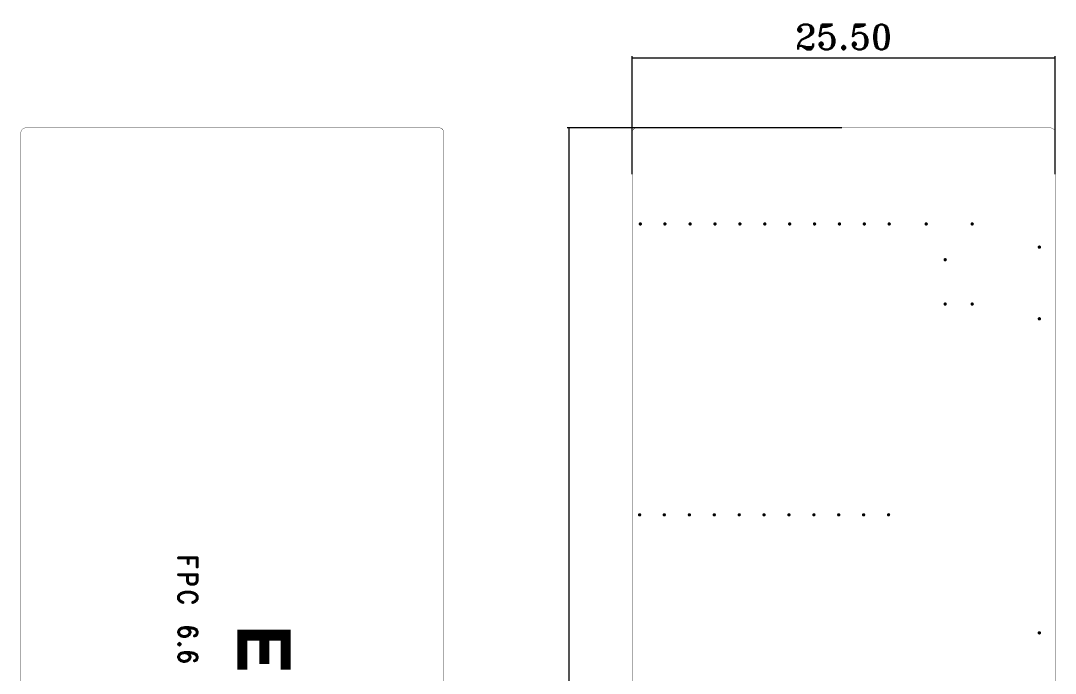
# Model space of a CAD drawing. Header units: millimetres. Extents: x 2260 to 2572, y -21 to 200.
# Drawn here: x 2421.6 to 2484, y 108.7 to 148 of the extents above; entities that cross this region are included whole.
import ezdxf

# ---------------------------------------------------------------- set-up
doc = ezdxf.new("R2010")
doc.units = ezdxf.units.MM
doc.layers.get('0').update_dxf_attribs({"lineweight": 18})
doc.layers.add('01', color=1, linetype='Continuous', lineweight=18)
doc.layers.add('TO', color=1, linetype='Continuous', lineweight=18)
doc.styles.add('C-E02$0$RT', font='romant.shx', dxfattribs={"bigfont": 'gbcbig.shx'})
doc.dimstyles.new('副本STANDARD 03', dxfattribs={"dimtxt": 1.5, "dimasz": 0.1, "dimexe": 0.1, "dimexo": 0.1, "dimgap": 0.5, "dimtad": 1, "dimzin": 0, "dimdsep": 46, "dimtxsty": 'C-E02$0$RT', "dimcen": 2, "dimdle": 0.2, "dimclrd": 3, "dimclre": 3, "dimclrt": 2, "dimadec": 0, "dimazin": 0, "dimtfac": 1, "dimtmove": 0, "dimatfit": 3, "dimfxl": 0, "dimtolj": 1, "dimtzin": 0, "dimarcsym": 0})

# ---------------------------------------------------------------- blocks, each defined once
blk = doc.blocks.new('PAD_R1')
blk.add_lwpolyline([(0.25, 0, 0.5, 0.5, 1), (-0.25, 0, 0.5, 0.5, 1)], format="xyseb", close=True)
blk = doc.blocks.new('*X5')
at = {"linetype": 'Continuous'}
for points in [[(2454.671, 141.591), (2454.687, 141.491), (2454.654, 141.491)], [(2454.671, 61.629), (2454.687, 61.729), (2454.654, 61.729)]]:
    blk.add_hatch(color=3, dxfattribs=at).paths.add_polyline_path(points, flags=0)
at = {"color": 3, "linetype": 'Continuous'}
for p, q in [((2471.125, 141.591), (2454.571, 141.591)), ((2454.671, 141.591), (2454.671, 61.629)), ((2471.125, 61.629), (2454.571, 61.629))]:
    blk.add_line(p, q, dxfattribs=at)
at = {"color": 2, "linetype": 'Continuous', "insert": (2453.421, 101.61), "char_height": 1.5, "width": 9.85714, "attachment_point": 5, "rotation": 90, "style": 'C-E02$0$RT'}
blk.add_mtext('80%%P0.1', dxfattribs=at)
blk = doc.blocks.new('*X6')
at = {"linetype": 'Continuous'}
for points in [[(2458.475, 145.812), (2458.575, 145.828), (2458.575, 145.795)], [(2483.975, 145.812), (2483.875, 145.828), (2483.875, 145.795)]]:
    blk.add_hatch(color=3, dxfattribs=at).paths.add_polyline_path(points, flags=0)
at = {"color": 3, "linetype": 'Continuous'}
for p, q in [((2458.475, 138.798), (2458.475, 145.912)), ((2458.475, 145.812), (2483.975, 145.812)), ((2483.975, 138.798), (2483.975, 145.912))]:
    blk.add_line(p, q, dxfattribs=at)
at = {"color": 2, "linetype": 'Continuous', "insert": (2471.225, 147.062), "char_height": 1.5, "width": 8.14286, "attachment_point": 5, "style": 'C-E02$0$RT'}
blk.add_mtext('25.50', dxfattribs=at)

msp = doc.modelspace()

# ---------------------------------------------------------------- linework, layer by layer
at = {"layer": '01'}
for points in [[(2447.137, 61.929, 0.02, 0.02, -0.414219), (2446.837, 61.629, 0.02, 0.02, 0), (2421.938, 61.629, 0.02, 0.02, -0.414219), (2421.638, 61.929, 0.02, 0.02, 0), (2421.638, 141.291, 0.02, 0.02, -0.414219), (2421.938, 141.591, 0.02, 0.02, 0), (2446.837, 141.591, 0.02, 0.02, -0.414219), (2447.137, 141.291, 0.02, 0.02, 0)], [(2483.975, 61.929, 0.02, 0.02, -0.414219), (2483.675, 61.629, 0.02, 0.02, 0), (2458.775, 61.629, 0.02, 0.02, -0.414219), (2458.475, 61.929, 0.02, 0.02, 0), (2458.475, 141.291, 0.02, 0.02, -0.414219), (2458.775, 141.591, 0.02, 0.02, 0), (2483.675, 141.591, 0.02, 0.02, -0.414219), (2483.975, 141.291, 0.02, 0.02, 0)]]:
    msp.add_lwpolyline(points, format="xyseb", close=True, dxfattribs=at)
at = {"layer": 'TO'}
for points in [[(2432.263, 115.677, 0.18, 0.18, 0), (2431.143, 115.677, 0.18, 0.18, 0)], [(2431.729, 115.677, 0.18, 0.18, 0), (2431.729, 115.346, 0.18, 0.18, 0)], [(2432.263, 115.677, 0.18, 0.18, 0), (2432.263, 115.138, 0.18, 0.18, 0)], [(2432.263, 114.668, 0.18, 0.18, 0), (2431.143, 114.668, 0.18, 0.18, 0)], [(2432.263, 114.668, 0.18, 0.18, 0), (2432.263, 114.296, 0.18, 0.18, 0), (2432.209, 114.171, 0.18, 0.18, 0), (2432.156, 114.13, 0.18, 0.18, 0), (2432.049, 114.088, 0.18, 0.18, 0), (2431.889, 114.088, 0.18, 0.18, 0), (2431.783, 114.13, 0.18, 0.18, 0), (2431.729, 114.171, 0.18, 0.18, 0), (2431.676, 114.296, 0.18, 0.18, 0), (2431.676, 114.668, 0.18, 0.18, 0)], [(2431.996, 112.997, 0.18, 0.18, 0), (2432.103, 113.038, 0.18, 0.18, 0), (2432.209, 113.121, 0.18, 0.18, 0), (2432.263, 113.204, 0.18, 0.18, 0), (2432.263, 113.37, 0.18, 0.18, 0), (2432.209, 113.453, 0.18, 0.18, 0), (2432.103, 113.536, 0.18, 0.18, 0), (2431.996, 113.577, 0.18, 0.18, 0), (2431.836, 113.618, 0.18, 0.18, 0), (2431.569, 113.618, 0.18, 0.18, 0), (2431.409, 113.577, 0.18, 0.18, 0), (2431.303, 113.536, 0.18, 0.18, 0), (2431.196, 113.453, 0.18, 0.18, 0), (2431.143, 113.37, 0.18, 0.18, 0), (2431.143, 113.204, 0.18, 0.18, 0), (2431.196, 113.121, 0.18, 0.18, 0), (2431.303, 113.038, 0.18, 0.18, 0), (2431.409, 112.997, 0.18, 0.18, 0)], [(2432.103, 110.98, 0.18, 0.18, 0), (2432.209, 111.021, 0.18, 0.18, 0), (2432.263, 111.146, 0.18, 0.18, 0), (2432.263, 111.228, 0.18, 0.18, 0), (2432.209, 111.353, 0.18, 0.18, 0), (2432.049, 111.436, 0.18, 0.18, 0), (2431.783, 111.477, 0.18, 0.18, 0), (2431.516, 111.477, 0.18, 0.18, 0), (2431.303, 111.436, 0.18, 0.18, 0), (2431.196, 111.353, 0.18, 0.18, 0), (2431.143, 111.228, 0.18, 0.18, 0), (2431.143, 111.187, 0.18, 0.18, 0), (2431.196, 111.063, 0.18, 0.18, 0), (2431.303, 110.98, 0.18, 0.18, 0), (2431.463, 110.938, 0.18, 0.18, 0), (2431.516, 110.938, 0.18, 0.18, 0), (2431.676, 110.98, 0.18, 0.18, 0), (2431.783, 111.063, 0.18, 0.18, 0), (2431.836, 111.187, 0.18, 0.18, 0), (2431.836, 111.228, 0.18, 0.18, 0), (2431.783, 111.353, 0.18, 0.18, 0), (2431.676, 111.436, 0.18, 0.18, 0), (2431.516, 111.477, 0.18, 0.18, 0)], [(2434.879, 111.352, 0.406, 0.406, 0), (2434.879, 108.947, 0.406, 0.406, 0)], [(2434.688, 108.959, 0.0254, 0.0254, 0), (2434.688, 111.339, 0.0254, 0.0254, 0)], [(2434.688, 111.339, 0.0254, 0.0254, 0), (2437.89, 111.339, 0.0254, 0.0254, 0)], [(2435.081, 111.352, 0.406, 0.406, 0), (2435.081, 108.947, 0.406, 0.406, 0)], [(2435.284, 111.149, 0.406, 0.406, 0), (2436.006, 111.149, 0.406, 0.406, 0)], [(2435.284, 110.904, 0.406, 0.406, 0), (2436.006, 110.904, 0.406, 0.406, 0)], [(2435.284, 111.326, 0.0508, 0.0508, 0), (2435.284, 110.727, 0.0508, 0.0508, 0)], [(2436.006, 111.326, 0.0508, 0.0508, 0), (2436.006, 110.727, 0.0508, 0.0508, 0)], [(2436.209, 111.352, 0.406, 0.406, 0), (2436.209, 109.277, 0.406, 0.406, 0)], [(2436.411, 111.352, 0.406, 0.406, 0), (2436.411, 109.277, 0.406, 0.406, 0)], [(2436.614, 111.149, 0.406, 0.406, 0), (2437.294, 111.149, 0.406, 0.406, 0)], [(2436.614, 110.904, 0.406, 0.406, 0), (2437.294, 110.904, 0.406, 0.406, 0)], [(2436.614, 111.326, 0.0508, 0.0508, 0), (2436.614, 110.727, 0.0508, 0.0508, 0)], [(2437.294, 111.326, 0.0508, 0.0508, 0), (2437.294, 110.727, 0.0508, 0.0508, 0)], [(2437.498, 111.352, 0.406, 0.406, 0), (2437.498, 108.947, 0.406, 0.406, 0)], [(2437.699, 111.352, 0.406, 0.406, 0), (2437.699, 108.947, 0.406, 0.406, 0)], [(2437.89, 111.339, 0.0254, 0.0254, 0), (2437.89, 108.959, 0.0254, 0.0254, 0)], [(2431.249, 110.478, 0.18, 0.18, 0), (2431.196, 110.52, 0.18, 0.18, 0), (2431.143, 110.478, 0.18, 0.18, 0)], [(2431.143, 110.478, 0.18, 0.18, 0), (2431.196, 110.437, 0.18, 0.18, 0), (2431.249, 110.478, 0.18, 0.18, 0)], [(2436.019, 110.714, 0.0254, 0.0254, 0), (2435.271, 110.714, 0.0254, 0.0254, 0)], [(2435.271, 110.714, 0.0254, 0.0254, 0), (2435.271, 108.959, 0.0254, 0.0254, 0)], [(2436.019, 109.29, 0.0254, 0.0254, 0), (2436.019, 110.714, 0.0254, 0.0254, 0)], [(2437.307, 110.714, 0.0254, 0.0254, 0), (2436.602, 110.714, 0.0254, 0.0254, 0)], [(2436.602, 110.714, 0.0254, 0.0254, 0), (2436.602, 109.29, 0.0254, 0.0254, 0)], [(2437.307, 108.959, 0.0254, 0.0254, 0), (2437.307, 110.714, 0.0254, 0.0254, 0)], [(2432.103, 109.48, 0.18, 0.18, 0), (2432.209, 109.521, 0.18, 0.18, 0), (2432.263, 109.646, 0.18, 0.18, 0), (2432.263, 109.728, 0.18, 0.18, 0), (2432.209, 109.853, 0.18, 0.18, 0), (2432.049, 109.936, 0.18, 0.18, 0), (2431.783, 109.977, 0.18, 0.18, 0), (2431.516, 109.977, 0.18, 0.18, 0), (2431.303, 109.936, 0.18, 0.18, 0), (2431.196, 109.853, 0.18, 0.18, 0), (2431.143, 109.728, 0.18, 0.18, 0), (2431.143, 109.687, 0.18, 0.18, 0), (2431.196, 109.563, 0.18, 0.18, 0), (2431.303, 109.48, 0.18, 0.18, 0), (2431.463, 109.438, 0.18, 0.18, 0), (2431.516, 109.438, 0.18, 0.18, 0), (2431.676, 109.48, 0.18, 0.18, 0), (2431.783, 109.563, 0.18, 0.18, 0), (2431.836, 109.687, 0.18, 0.18, 0), (2431.836, 109.728, 0.18, 0.18, 0), (2431.783, 109.853, 0.18, 0.18, 0), (2431.676, 109.936, 0.18, 0.18, 0), (2431.516, 109.977, 0.18, 0.18, 0)], [(2436.602, 109.29, 0.0254, 0.0254, 0), (2436.019, 109.29, 0.0254, 0.0254, 0)], [(2435.271, 108.959, 0.0254, 0.0254, 0), (2434.688, 108.959, 0.0254, 0.0254, 0)], [(2437.89, 108.959, 0.0254, 0.0254, 0), (2437.307, 108.959, 0.0254, 0.0254, 0)]]:
    msp.add_lwpolyline(points, format="xyseb", dxfattribs=at)

# ---------------------------------------------------------------- block references
at = {"layer": '01', "xscale": 0.2, "yscale": 0.2}
for p in [(2458.975, 135.8), (2460.456, 135.8), (2461.975, 135.8), (2463.475, 135.8), (2464.975, 135.8), (2466.475, 135.8), (2467.975, 135.8), (2469.475, 135.8), (2470.975, 135.8), (2472.475, 135.8), (2473.975, 135.8), (2476.204, 135.8), (2478.975, 135.8), (2483.022, 134.403), (2477.347, 133.641), (2477.347, 130.974), (2478.975, 130.974), (2483.022, 130.085), (2458.932, 118.274), (2460.413, 118.274), (2461.932, 118.274), (2463.432, 118.274), (2464.932, 118.274), (2466.432, 118.274), (2467.932, 118.274), (2469.432, 118.274), (2470.932, 118.274), (2472.432, 118.274), (2473.932, 118.274), (2483.022, 111.162)]:
    msp.add_blockref('PAD_R1', p, dxfattribs=at)
at = {"layer": 'TO', "rotation": 270}
for p, xscale, yscale in [((2431.143, 115.677), 0.18, 0.18), ((2431.729, 115.677), 0.18, 0.18), ((2431.729, 115.346), 0.18, 0.18), ((2432.263, 115.677), 0.18, 0.18), ((2432.263, 115.677), 0.18, 0.18), ((2431.143, 114.668), 0.18, 0.18), ((2431.676, 114.668), 0.18, 0.18), ((2432.263, 115.138), 0.18, 0.18), ((2432.263, 114.668), 0.18, 0.18), ((2432.263, 114.668), 0.18, 0.18), ((2431.409, 112.997), 0.18, 0.18), ((2431.996, 112.997), 0.18, 0.18), ((2431.516, 111.477), 0.18, 0.18), ((2432.103, 110.98), 0.18, 0.18), ((2434.688, 111.339), 0.0254, 0.0254), ((2434.688, 111.339), 0.0254, 0.0254), ((2435.284, 111.326), 0.0508, 0.0508), ((2436.006, 111.326), 0.0508, 0.0508), ((2436.614, 111.326), 0.0508, 0.0508), ((2437.294, 111.326), 0.0508, 0.0508), ((2437.89, 111.339), 0.0254, 0.0254), ((2437.89, 111.339), 0.0254, 0.0254), ((2431.143, 110.478), 0.18, 0.18), ((2431.143, 110.478), 0.18, 0.18), ((2431.249, 110.478), 0.18, 0.18), ((2431.249, 110.478), 0.18, 0.18), ((2435.284, 110.727), 0.0508, 0.0508), ((2435.271, 110.714), 0.0254, 0.0254), ((2435.271, 110.714), 0.0254, 0.0254), ((2436.006, 110.727), 0.0508, 0.0508), ((2436.019, 110.714), 0.0254, 0.0254), ((2436.019, 110.714), 0.0254, 0.0254), ((2436.614, 110.727), 0.0508, 0.0508), ((2436.602, 110.714), 0.0254, 0.0254), ((2436.602, 110.714), 0.0254, 0.0254), ((2437.294, 110.727), 0.0508, 0.0508), ((2437.307, 110.714), 0.0254, 0.0254), ((2437.307, 110.714), 0.0254, 0.0254), ((2431.516, 109.977), 0.18, 0.18), ((2432.103, 109.48), 0.18, 0.18), ((2436.019, 109.29), 0.0254, 0.0254), ((2436.019, 109.29), 0.0254, 0.0254), ((2436.602, 109.29), 0.0254, 0.0254), ((2436.602, 109.29), 0.0254, 0.0254), ((2434.688, 108.959), 0.0254, 0.0254), ((2434.688, 108.959), 0.0254, 0.0254), ((2435.271, 108.959), 0.0254, 0.0254), ((2435.271, 108.959), 0.0254, 0.0254), ((2437.307, 108.959), 0.0254, 0.0254), ((2437.307, 108.959), 0.0254, 0.0254), ((2437.89, 108.959), 0.0254, 0.0254), ((2437.89, 108.959), 0.0254, 0.0254)]:
    msp.add_blockref('PAD_R1', p, dxfattribs=dict(at, xscale=xscale, yscale=yscale))

# ---------------------------------------------------------------- dimensions: what is measured, and where the dimension line sits
at = {"linetype": 'Continuous'}
for base, p1, p2, angle, text, picture, middle in [((2483.975, 145.812), (2458.475, 138.698), (2483.975, 138.698), 0, '25.50', '*X6', (2471.225, 145.812)), ((2454.671, 61.629), (2471.225, 141.591), (2471.225, 61.629), 270, '80%%P0.1', '*X5', (2454.671, 101.61))]:
    dim = msp.add_linear_dim(base=base, p1=p1, p2=p2, angle=angle, text=text, dimstyle='副本STANDARD 03', override={"dimscale": 1, "dimsah": 1}, dxfattribs=at)
    dim.commit()
    dim.dimension.update_dxf_attribs({"geometry": picture, "text_midpoint": middle})

doc.saveas('drawing.dxf')
